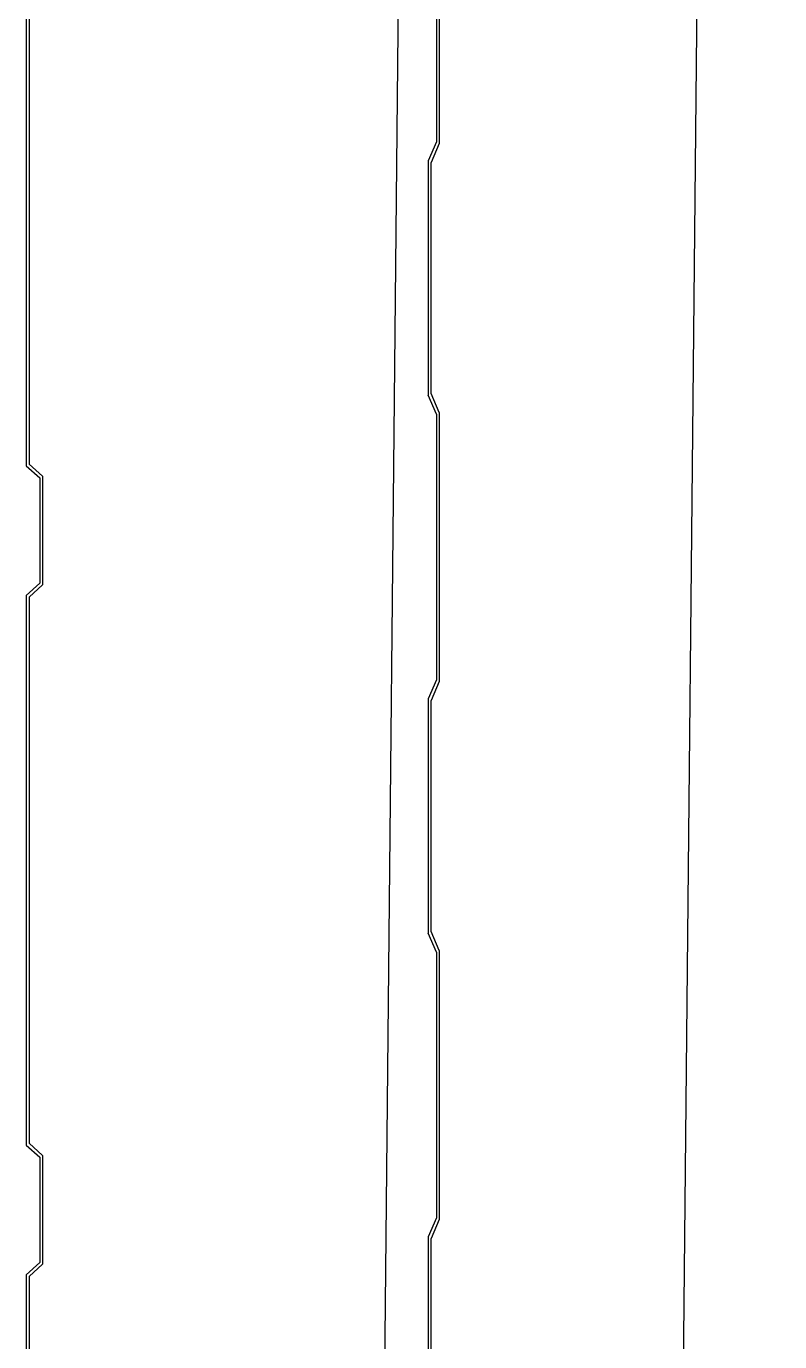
# Model space of a CAD drawing. Header units: millimetres. Extents: x 0 to 420000, y 0 to 297000.
# Drawn here: x 231784.7 to 231923.4, y 25176.1 to 25418.2 of the extents above; entities that cross this region are included whole.
import ezdxf

# ---------------------------------------------------------------- set-up
doc = ezdxf.new("R2010")
doc.units = ezdxf.units.MM
doc.layers.add('[0]', color=255, linetype='Continuous')
doc.layers.add('PANEL', color=9, linetype='Continuous')

# ---------------------------------------------------------------- blocks, each defined once
blk = doc.blocks.new('OHD-575-S')
at = {"layer": 'PANEL'}
for p, q in [((-46, -60.5), (-46, -110)), ((-45.49999999999999, -60.80901698768139), (-45.49999999999999, -109.690983004868)), ((29.5, -68.5), (29.5, -169)), ((30, -68.19098300486803), (30, -169.3090169876814)), ((-45.99999999999909, -110), (-44.49999999999909, -113.5)), ((-45.49999999999909, -109.690983004868), (-43.99999999999908, -113.190983004868)), ((-44.5, -156), (-44.5, -113.5)), ((-44, -113.190983004868), (-44, -156.3090169876813)), ((-46, -159.5), (-44.5, -156)), ((-45.49999999999999, -159.8090169876814), (-44, -156.3090169876813)), ((-46, -159.5), (-46, -209)), ((-45.49999999999999, -159.8090169876814), (-45.49999999999999, -208.690983004868)), ((29.5, -169), (27, -171.25)), ((30, -169.3090169876814), (27.5, -171.5590169876814)), ((27, -171.25), (27, -191.25)), ((27.5, -171.5590169876814), (27.5, -190.940983004868)), ((30, -193.190983004868), (27.5, -190.940983004868)), ((29.5, -193.5), (27, -191.25)), ((29.5, -193.5), (29.5, -294)), ((30, -193.190983004868), (30, -294.3090169876814)), ((-46, -209), (-44.5, -212.5)), ((-45.49999999999999, -208.690983004868), (-44, -212.190983004868)), ((-44.5, -255), (-44.5, -212.5)), ((-44, -212.190983004868), (-44, -255.3090169876814)), ((-46, -258.5), (-44.5, -255)), ((-45.49999999999999, -258.8090169876814), (-44, -255.3090169876814)), ((-46, -258.5), (-46, -308)), ((-45.49999999999999, -258.8090169876814), (-45.49999999999999, -307.6909830048681)), ((29.5, -294), (27, -296.25)), ((30, -294.3090169876814), (27.5, -296.5590169876814)), ((27, -296.25), (27, -316.25)), ((27.5, -296.5590169876814), (27.5, -315.9409830048681)), ((-46, -308), (-44.5, -311.5)), ((-45.49999999999999, -307.6909830048681), (-44, -311.190983004868)), ((-44.5, -354), (-44.5, -311.5)), ((-44, -311.190983004868), (-44, -354.3090169876813)), ((29.5, -318.5), (27, -316.25)), ((30, -318.190983004868), (27.5, -315.9409830048681)), ((29.5, -318.5), (29.5, -419)), ((30, -318.190983004868), (30, -419.3090169876813))]:
    blk.add_line(p, q, dxfattribs=at)
blk = doc.blocks.new('OHD-2(단)2500')
at = {"layer": '[0]', "color": 4}
for p, q in [((81.00000010376971, -2500.000000001659, -14.05068239681559), (106.0000001405569, -2.91038304567337e-11)), ((135.9923628059259, -2500.916539381375, -14.05068239681559), (160.9207793526002, -5.211548780294834, -0.04023187531872452))]:
    blk.add_line(p, q, dxfattribs=at)
at = {"color": 0, "xscale": -1}
blk.add_blockref('OHD-575-S', (52.23195833711361, -1443.367115117057, 37.93993906946523), dxfattribs=at)
blk = doc.blocks.new('오버헤드도어(저온3)(211208)')
blk.add_blockref('OHD-2(단)2500', (750, 2500.000000024214))
blk = doc.blocks.new('지하2층')
blk.add_blockref('오버헤드도어(저온3)(211208)', (4801323.760696084, -401118.714246383))

msp = doc.modelspace()

# ---------------------------------------------------------------- block references
msp.add_blockref('지하2층', (-4570311.260688039, 425568.7142465693))

doc.saveas('drawing.dxf')
